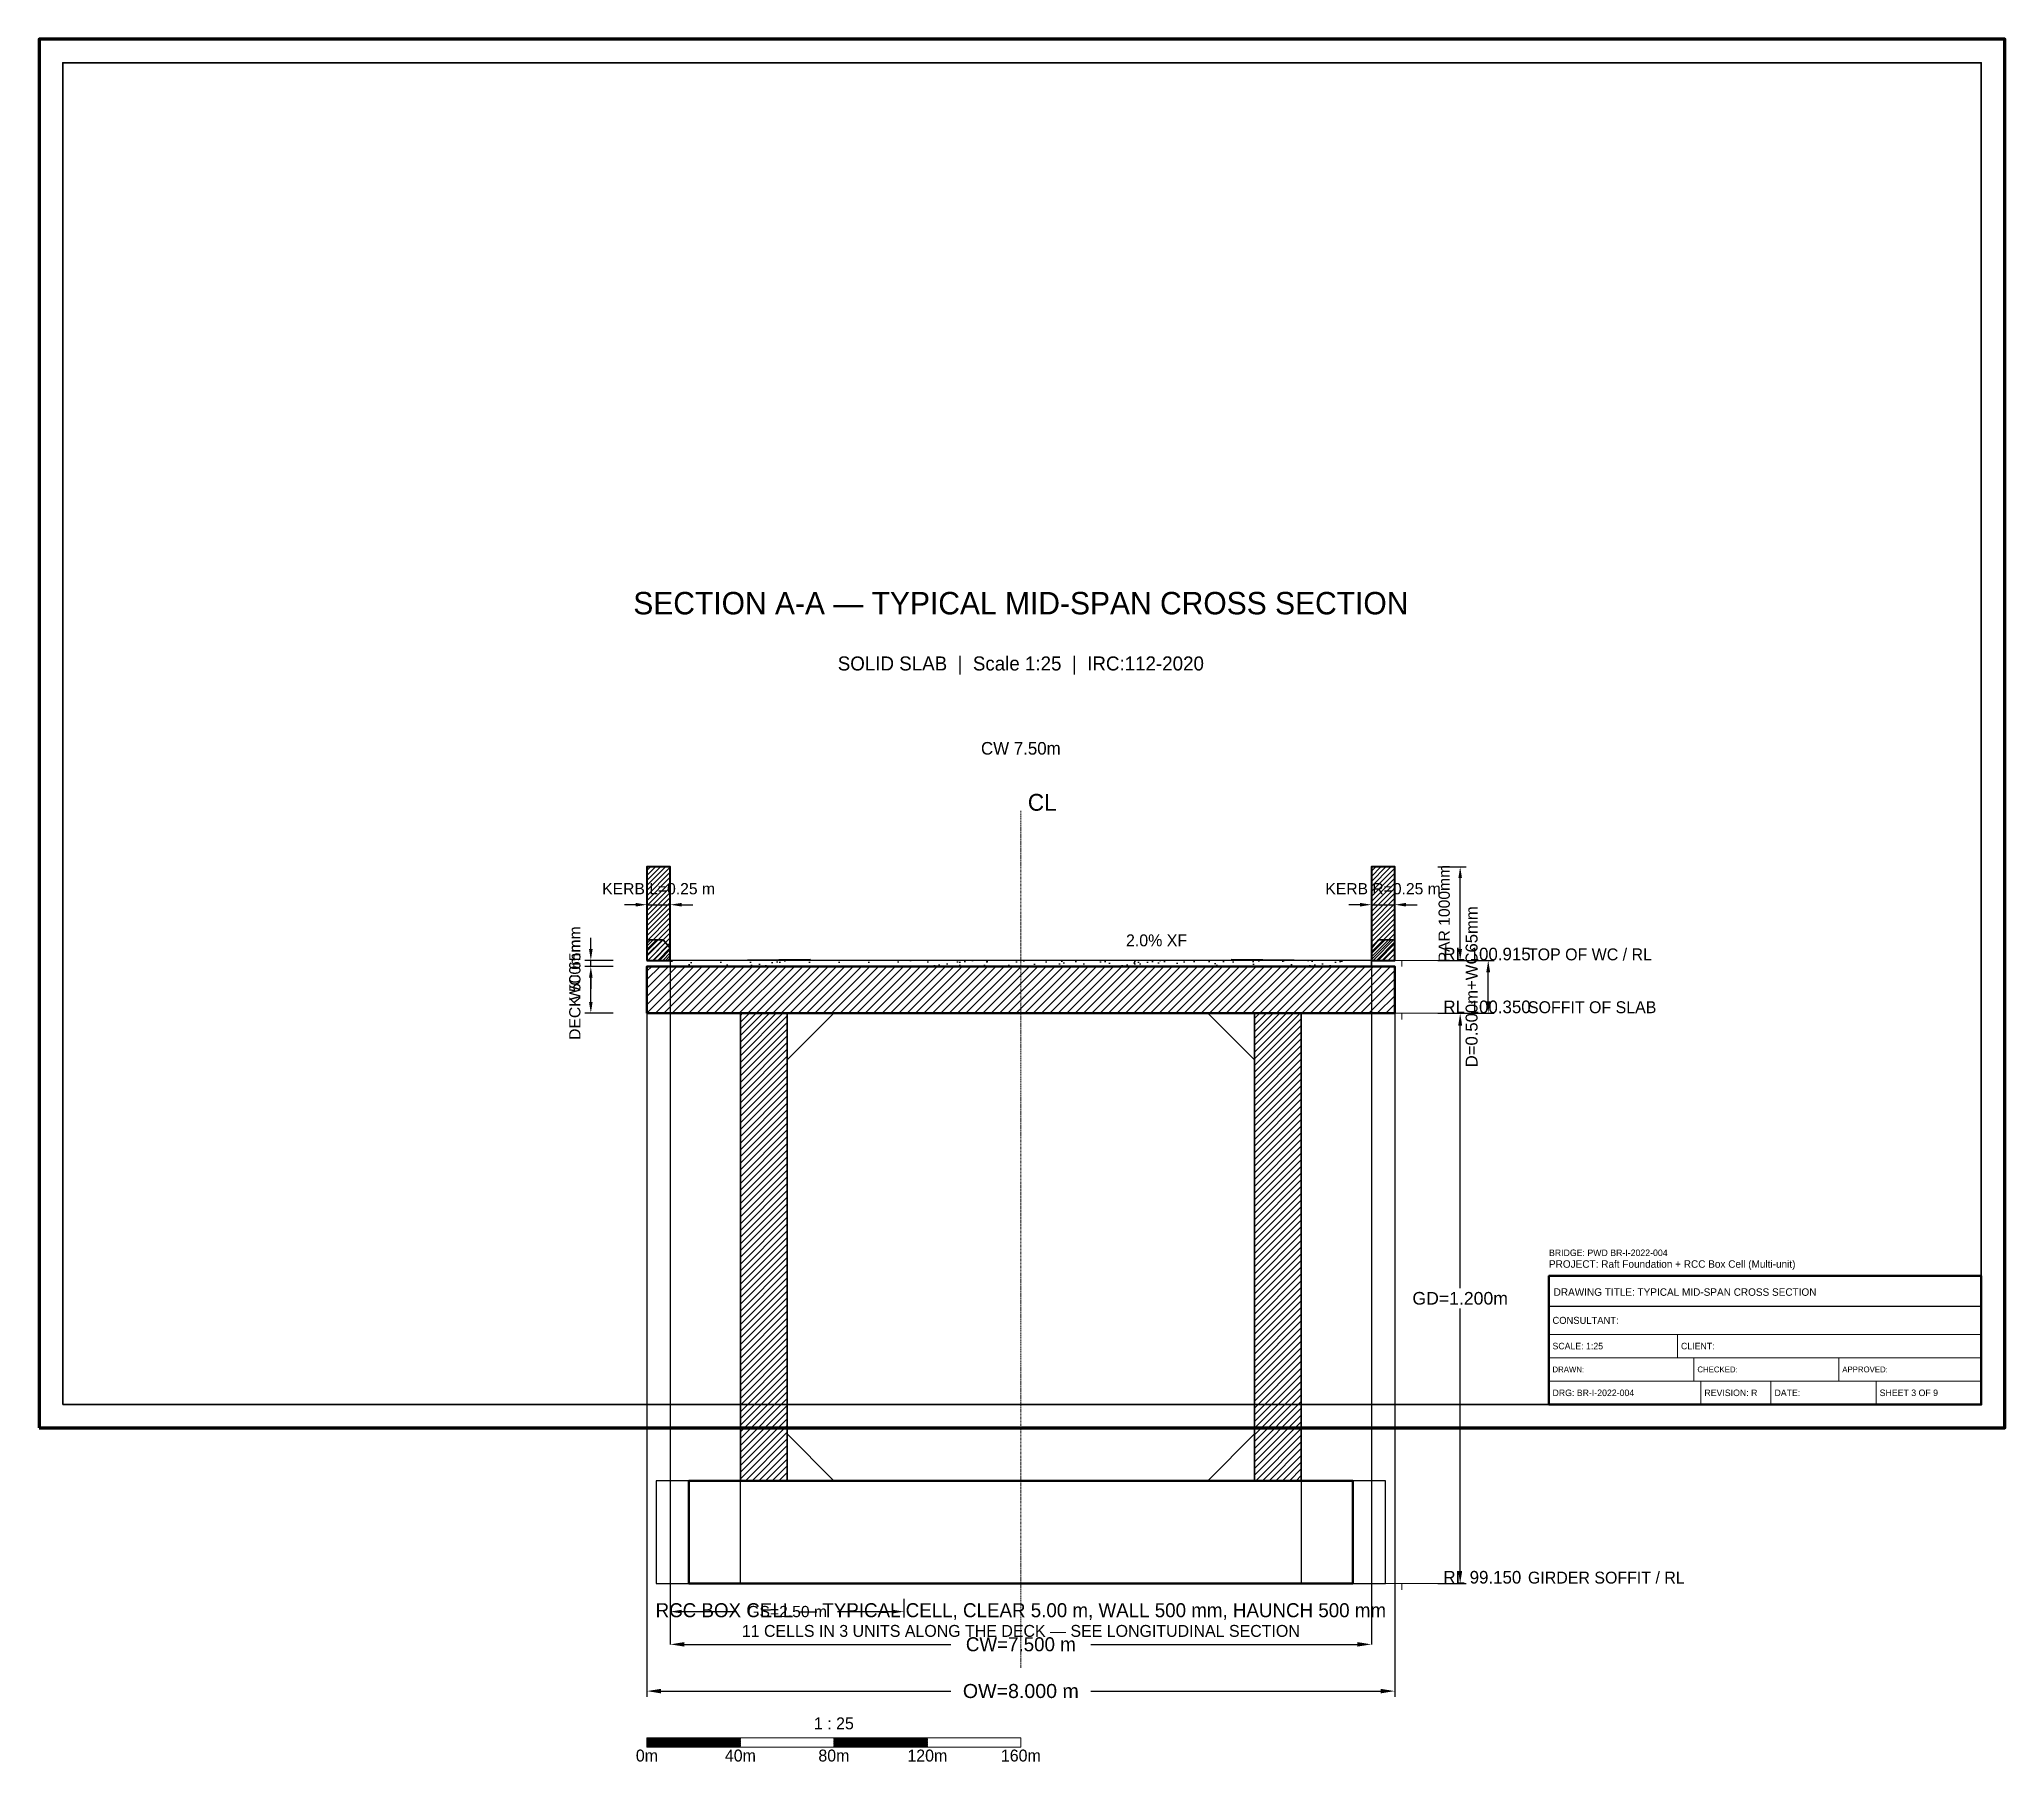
# Model space of a CAD drawing. Header units: metres. Extents: x 0 to 841, y -143 to 594.
import ezdxf
from ezdxf.enums import TextEntityAlignment as Align

# ---------------------------------------------------------------- set-up
doc = ezdxf.new("R2010")
doc.units = ezdxf.units.M
doc.linetypes.add('CENTER', pattern=[1.5, 0.75, -0.25, 0.25, -0.25])
for name, color, linetype, lineweight in [('BORDER-INNER', 7, 'Continuous', 35), ('BORDER-OUTER', 7, 'Continuous', 70), ('DIM-LEVEL', 3, 'Continuous', 18), ('DIM-LINEAR', 3, 'Continuous', 18), ('DIM-SLOPE', 3, 'Continuous', 18), ('STRUC-CENTRE', 6, 'CENTER', 18), ('STRUC-HATCHING', 8, 'Continuous', 18), ('SUB-APRON', 8, 'Continuous', 25), ('SUB-BOX-CELL', 7, 'Continuous', 35), ('SUB-BOX-HAUNCH', 7, 'Continuous', 25), ('SUB-RAFT', 7, 'Continuous', 50), ('SUPER-DECK', 2, 'Continuous', 50), ('SUPER-KERB', 7, 'Continuous', 25), ('SUPER-PARAPET', 2, 'Continuous', 35), ('SUPER-WEARING', 8, 'Continuous', 25), ('SYM-SCALE', 7, 'Continuous', 13), ('TEXT-GENERAL', 7, 'Continuous', 18), ('TEXT-HEADER', 7, 'Continuous', 25), ('TEXT-LEVEL', 5, 'Continuous', 18), ('TEXT-SPEC', 7, 'Continuous', 13), ('TEXT-TITLE', 7, 'Continuous', 25), ('TITLEBLK-BOX', 7, 'Continuous', 50), ('TITLEBLK-TEXT', 7, 'Continuous', 18)]:
    doc.layers.add(name, color=color, linetype=linetype, lineweight=lineweight)
doc.styles.add('BRIDGE_STD', font='Arial.ttf')
doc.dimstyles.new('BRG_DIM', dxfattribs={"dimtxt": 0.006, "dimasz": 6, "dimexe": 1.25, "dimexo": 0.625, "dimtad": 1, "dimcen": 2.5, "dimazin": 3, "dimtfac": 1, "dimtmove": 0, "dimatfit": 3})
doc.dimstyles.new('pmb100', dxfattribs={"dimtxt": 2.5, "dimasz": 0.9375, "dimexe": 2.5, "dimexo": 2.5, "dimtad": 0, "dimtih": 1, "dimdec": 0, "dimtxsty": 'BRIDGE_STD', "dimcen": 2.5, "dimazin": 3, "dimtfac": 1, "dimtmove": 0, "dimatfit": 3})

# ---------------------------------------------------------------- blocks, each defined once
blk = doc.blocks.new('_CLOSEDFILLED')
at = {"color": 0, "linetype": 'BYBLOCK'}
blk.add_solid([(-1, 0.16), (0, 0), (-1, -0.16)], dxfattribs=at)
blk = doc.blocks.new('*D1')
for p, q in [((270, 200), (270, -92.6)), ((570, 200), (570, -92.6)), ((276, -92.6), (390, -92.6)), ((450, -92.6), (564, -92.6))]:
    blk.add_line(p, q)
at = {"layer": 'Defpoints'}
for p in [(270, 200), (570, 200), (270, -92.6)]:
    blk.add_point(p, dxfattribs=at)
at = {"layer": 'DIM-LINEAR', "xscale": 6, "yscale": 6, "rotation": 180}
blk.add_blockref('_CLOSEDFILLED', (270, -92.6), dxfattribs=at)
at = {"layer": 'DIM-LINEAR', "xscale": 6, "yscale": 6}
blk.add_blockref('_CLOSEDFILLED', (570, -92.6), dxfattribs=at)
at = {"layer": 'DIM-LINEAR', "color": 3, "insert": (420, -92.6), "char_height": 6, "attachment_point": 5}
blk.add_mtext('CW=7.500 m', dxfattribs=at)

msp = doc.modelspace()

# ---------------------------------------------------------------- hatches: boundary and pattern name
at = {"layer": 'STRUC-HATCHING'}
h = msp.add_hatch(dxfattribs=at)
h.set_pattern_fill('ANSI31', scale=0.48)
h.paths.add_polyline_path([(260, 200), (270, 200), (270, 240), (260, 240)])
h = msp.add_hatch(dxfattribs=at)
h.set_pattern_fill('ANSI31', scale=0.48)
h.paths.add_polyline_path([(570, 200), (580, 200), (580, 240), (570, 240)])
h = msp.add_hatch(dxfattribs=at)
h.set_pattern_fill('ANSI31', scale=0.56)
h.paths.add_polyline_path([(260, 200), (270, 200), (270, 205.28), (267, 208.8), (260, 208.8)])
h = msp.add_hatch(dxfattribs=at)
h.set_pattern_fill('ANSI31', scale=0.56)
h.paths.add_polyline_path([(570, 200), (580, 200), (580, 208.8), (573, 208.8), (570, 205.28)])
h = msp.add_hatch(dxfattribs=at)
h.set_pattern_fill('ANSI31', scale=0.8)
h.paths.add_polyline_path([(260, 177.4), (580, 177.4), (580, 197.4), (260, 197.4)])
h = msp.add_hatch(dxfattribs=at)
h.set_pattern_fill('ANSI31', scale=0.64)
h.paths.add_polyline_path([(300, -22.6), (320, -22.6), (320, 177.4), (300, 177.4)])
h = msp.add_hatch(dxfattribs=at)
h.set_pattern_fill('ANSI31', scale=0.64)
h.paths.add_polyline_path([(520, -22.6), (540, -22.6), (540, 177.4), (520, 177.4)])
at = {"layer": 'SUPER-WEARING'}
h = msp.add_hatch(dxfattribs=at)
h.set_pattern_fill('AR-SAND', scale=0.16)
h.paths.add_polyline_path([(270, 197.4), (570, 197.4), (570, 200), (270, 200)])
at = {"layer": 'SYM-SCALE'}
h = msp.add_hatch(dxfattribs=at)
h.set_pattern_fill('SOLID')
h.paths.add_polyline_path([(260, -136.6), (300, -136.6), (300, -132.52), (260, -132.52)])
h = msp.add_hatch(dxfattribs=at)
h.set_pattern_fill('SOLID')
h.paths.add_polyline_path([(340, -136.6), (380, -136.6), (380, -132.52), (340, -132.52)])

# ---------------------------------------------------------------- linework, layer by layer
at = {"layer": 'BORDER-INNER'}
msp.add_lwpolyline([(10, 10), (831, 10), (831, 584), (10, 584), (10, 10)], dxfattribs=at)
at = {"layer": 'BORDER-OUTER'}
msp.add_lwpolyline([(0, 0), (841, 0), (841, 594), (0, 594), (0, 0)], dxfattribs=at)
at = {"layer": 'DIM-LEVEL'}
for p, q in [((566.8, 200), (599.2, 200)), ((583, 200), (583, 197.3)), ((566.8, 177.4), (599.2, 177.4)), ((583, 177.4), (583, 174.7)), ((566.8, -66.6), (599.2, -66.6)), ((583, -66.6), (583, -69.3))]:
    msp.add_line(p, q, dxfattribs=at)
at = {"layer": 'DIM-SLOPE', "color": 3}
for p, q in [((330, 200.5), (276, 199.96)), ((510, 200.5), (564, 199.96))]:
    msp.add_line(p, q, dxfattribs=at)
at = {"layer": 'STRUC-CENTRE'}
msp.add_line((420, -102.6), (420, 264), dxfattribs=at)
at = {"layer": 'SUB-APRON', "lineweight": 25}
for points in [[(264, -66.6), (300, -66.6), (300, -22.6), (264, -22.6), (264, -66.6)], [(540, -66.6), (576, -66.6), (576, -22.6), (540, -22.6), (540, -66.6)]]:
    msp.add_lwpolyline(points, dxfattribs=at)
at = {"layer": 'SUB-BOX-CELL', "lineweight": 35}
for points in [[(300, -22.6), (320, -22.6), (320, 177.4), (300, 177.4), (300, -22.6)], [(520, -22.6), (540, -22.6), (540, 177.4), (520, 177.4), (520, -22.6)]]:
    msp.add_lwpolyline(points, dxfattribs=at)
at = {"layer": 'SUB-BOX-HAUNCH', "lineweight": 25}
for points in [[(320, 157.4), (340, 177.4)], [(500, 177.4), (520, 157.4)], [(340, -22.6), (320, -2.6)], [(520, -2.6), (500, -22.6)]]:
    msp.add_lwpolyline(points, dxfattribs=at)
at = {"layer": 'SUB-RAFT', "lineweight": 50}
msp.add_lwpolyline([(278, -66.6), (562, -66.6), (562, -22.6), (278, -22.6), (278, -66.6)], dxfattribs=at)
at = {"layer": 'SUPER-DECK', "lineweight": 50}
msp.add_lwpolyline([(260, 177.4), (580, 177.4), (580, 197.4), (260, 197.4), (260, 177.4)], dxfattribs=at)
at = {"layer": 'SUPER-KERB', "lineweight": 35}
for points in [[(260, 200), (270, 200), (270, 205.28), (267, 208.8), (260, 208.8), (260, 200)], [(570, 200), (580, 200), (580, 208.8), (573, 208.8), (570, 205.28), (570, 200)]]:
    msp.add_lwpolyline(points, dxfattribs=at)
at = {"layer": 'SUPER-PARAPET', "lineweight": 40}
for points in [[(260, 200), (270, 200), (270, 240), (260, 240), (260, 200)], [(570, 200), (580, 200), (580, 240), (570, 240), (570, 200)]]:
    msp.add_lwpolyline(points, dxfattribs=at)
at = {"layer": 'SUPER-WEARING'}
msp.add_lwpolyline([(270, 197.4), (570, 197.4), (570, 200), (270, 200), (270, 197.4)], dxfattribs=at)
at = {"layer": 'SYM-SCALE'}
msp.add_lwpolyline([(260, -136.6), (420, -136.6), (420, -132.52), (260, -132.52), (260, -136.6)], dxfattribs=at)
at = {"layer": 'TITLEBLK-BOX', "lineweight": 50}
msp.add_lwpolyline([(646, 10), (831, 10), (831, 65), (646, 65), (646, 10)], dxfattribs=at)
at = {"layer": 'TITLEBLK-BOX', "lineweight": 30}
msp.add_lwpolyline([(646, 52), (831, 52), (831, 65), (646, 65), (646, 52)], dxfattribs=at)
at = {"layer": 'TITLEBLK-BOX', "lineweight": 18}
for points in [[(646, 40), (831, 40), (831, 52), (646, 52), (646, 40)], [(646, 30), (701, 30), (701, 40), (646, 40), (646, 30)], [(701, 30), (831, 30), (831, 40), (701, 40), (701, 30)], [(646, 20), (708, 20), (708, 30), (646, 30), (646, 20)], [(708, 20), (770, 20), (770, 30), (708, 30), (708, 20)], [(770, 20), (831, 20), (831, 30), (770, 30), (770, 20)], [(646, 10), (711, 10), (711, 20), (646, 20), (646, 10)], [(711, 10), (741, 10), (741, 20), (711, 20), (711, 10)], [(741, 10), (786, 10), (786, 20), (741, 20), (741, 10)], [(786, 10), (831, 10), (831, 20), (786, 20), (786, 10)]]:
    msp.add_lwpolyline(points, dxfattribs=at)

# ---------------------------------------------------------------- texts
at = {"layer": 'DIM-SLOPE', "color": 3}
msp.add_text('2.0% XF', height=5.1, dxfattribs=at).set_placement((465, 206))
at = {"layer": 'STRUC-CENTRE'}
msp.add_text('CL', height=7.2, dxfattribs=at).set_placement((423, 264))
at = {"layer": 'TEXT-GENERAL'}
for s, height, p in [('CW 7.50m', 5.4, (420, 288)), ('RCC BOX CELL — TYPICAL CELL, CLEAR 5.00 m, WALL 500 mm, HAUNCH 500 mm', 6, (420, -81)), ('1 : 25', 5.1, (340, -128.95)), ('0m', 5.1, (260, -142.72)), ('40m', 5.1, (300, -142.72)), ('80m', 5.1, (340, -142.72)), ('120m', 5.1, (380, -142.72)), ('160m', 5.1, (420, -142.72))]:
    msp.add_text(s, height=height, dxfattribs=at).set_placement(p, align=Align.CENTER)
at = {"layer": 'TEXT-HEADER'}
msp.add_text('SECTION A-A — TYPICAL MID-SPAN CROSS SECTION', height=9.6, dxfattribs=at).set_placement((420, 348), align=Align.CENTER)
at = {"layer": 'TEXT-LEVEL'}
for s, height, p in [('RL 100.915', 5.4, (600.82, 200)), ('TOP OF WC / RL', 5.1, (637, 200)), ('RL 100.350', 5.4, (600.82, 177.4)), ('SOFFIT OF SLAB', 5.1, (637, 177.4)), ('RL 99.150', 5.4, (600.82, -66.6)), ('GIRDER SOFFIT / RL', 5.1, (637, -66.6))]:
    msp.add_text(s, height=height, dxfattribs=at).set_placement(p)
at = {"layer": 'TEXT-SPEC'}
msp.add_text('SOLID SLAB  |  Scale 1:25  |  IRC:112-2020', height=6, dxfattribs=at).set_placement((420, 324), align=Align.CENTER)
at = {"layer": 'TEXT-SPEC', "color": 8}
msp.add_text('11 CELLS IN 3 UNITS ALONG THE DECK — SEE LONGITUDINAL SECTION', height=5.1, dxfattribs=at).set_placement((420, -89.4), align=Align.CENTER)
at = {"layer": 'TEXT-TITLE'}
for s, p in [('PROJECT: Raft Foundation + RCC Box Cell (Multi-unit)', (646, 68.5)), ('DRAWING TITLE: TYPICAL MID-SPAN CROSS SECTION', (648, 56.5))]:
    msp.add_text(s, height=3.2, dxfattribs=at).set_placement(p)
at = {"layer": 'TITLEBLK-TEXT'}
for s, height, p in [('BRIDGE: PWD BR-I-2022-004', 2.8, (646, 73.5)), ('CONSULTANT: ', 3, (647.5, 44.5)), ('SCALE: 1:25', 2.8, (647.5, 33.6)), ('CLIENT: ', 2.8, (702.5, 33.6)), ('DRAWN: ', 2.5, (647.5, 23.75)), ('CHECKED: ', 2.5, (709.5, 23.75)), ('APPROVED: ', 2.5, (771.5, 23.75)), ('DRG: BR-I-2022-004', 2.8, (647.5, 13.6)), ('REVISION: R', 2.8, (712.5, 13.6)), ('DATE: ', 2.8, (742.5, 13.6)), ('SHEET 3 OF 9', 2.8, (787.5, 13.6))]:
    msp.add_text(s, height=height, dxfattribs=at).set_placement(p)

# ---------------------------------------------------------------- dimensions: what is measured, and where the dimension line sits
at = {"layer": 'DIM-LINEAR'}
for base, p1, p2, text, override in [((260, 223.8), (260, 217.8), (270, 217.8), 'KERB L=0.25 m', {"dimtxt": 4.8, "dimasz": 4.8, "dimgap": 1.92, "dimclrt": 3}), ((570, 223.8), (570, 217.8), (580, 217.8), 'KERB R=0.25 m', {"dimtxt": 4.8, "dimasz": 4.8, "dimgap": 1.92, "dimclrt": 3}), ((260, -112.6), (260, 200), (580, 200), 'OW=8.000 m', {"dimtxt": 6, "dimasz": 6, "dimgap": 2.4, "dimclrt": 3}), ((270, -78.6), (270, -70.6), (370, -70.6), 'GS=2.50 m', {"dimtxt": 4.8, "dimasz": 4.8, "dimgap": 1.92, "dimclrt": 3})]:
    msp.add_linear_dim(base=base, p1=p1, p2=p2, text=text, dimstyle='pmb100', override=override, dxfattribs=at).render()
for base, p1, p2, text, override in [((608, 200), (596, 200), (596, 240), 'PAR 1000mm', {"dimtxt": 4.8, "dimasz": 4.8, "dimgap": 1.92, "dimclrt": 3}), ((620, 177.4), (596, 177.4), (596, 200), 'D=0.500m+WC65mm', {"dimtxt": 5.1, "dimasz": 5.1, "dimgap": 2.04, "dimclrt": 3}), ((236, 197.4), (248, 197.4), (248, 200), 'WC 65mm', {"dimtxt": 4.8, "dimasz": 4.8, "dimgap": 1.92, "dimclrt": 3}), ((236, 177.4), (248, 177.4), (248, 197.4), 'DECK 500mm', {"dimtxt": 4.8, "dimasz": 4.8, "dimgap": 1.92, "dimclrt": 3}), ((608, -66.6), (596, -66.6), (596, 177.4), 'GD=1.200m', {"dimtxt": 5.4, "dimasz": 5.4, "dimgap": 2.16, "dimclrt": 3})]:
    msp.add_linear_dim(base=base, p1=p1, p2=p2, angle=90, text=text, dimstyle='pmb100', override=override, dxfattribs=at).render()
dim = msp.add_linear_dim(base=(270, -92.6), p1=(270, 200), p2=(570, 200), text='CW=7.500 m', dimstyle='BRG_DIM', override={"dimtxt": 6, "dimasz": 6, "dimgap": 2.4, "dimclrt": 3}, dxfattribs=at)
dim.commit()
dim.dimension.update_dxf_attribs({"geometry": '*D1', "text_midpoint": (420, -92.6)})

doc.saveas('drawing.dxf')
